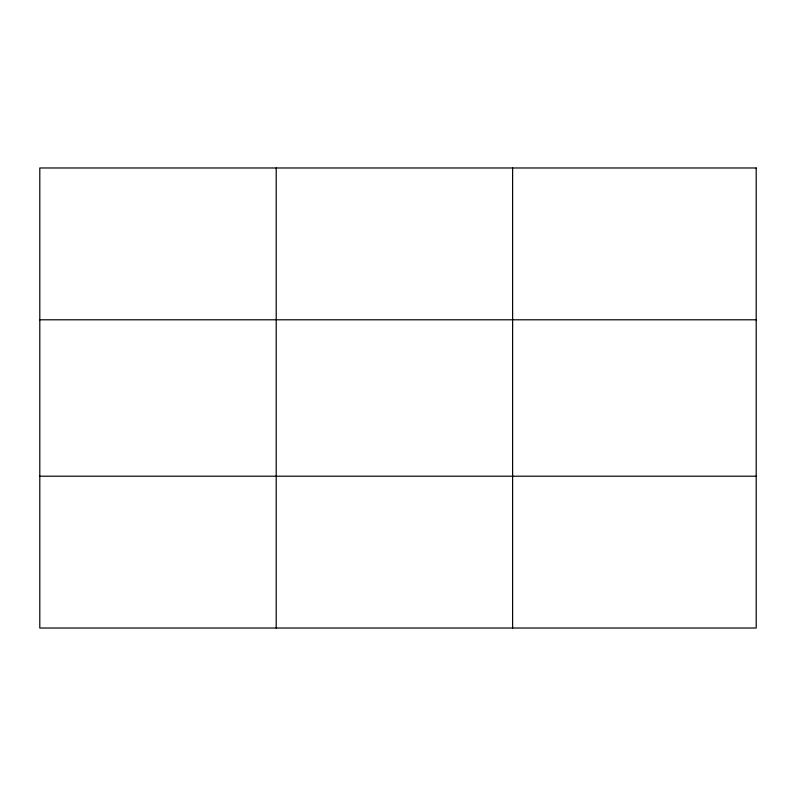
<?xml version="1.0" encoding="UTF-8"?>
<svg xmlns="http://www.w3.org/2000/svg" width="796" height="796" viewBox="0 0 796 796"><rect width="100%" height="100%" fill="white"/><g stroke="black" fill="none" stroke-linecap="round" stroke-linejoin="round"><path stroke-width="1.19" d="M276.212 628.024L276.212 167.976M512.624 628.024L512.624 167.976M39.8 319.793L756.2 319.793M39.8 476.207L756.2 476.207M756.2 167.976L756.2 628.024L39.8 628.024L39.8 167.976L756.2 167.976"/></g></svg>
